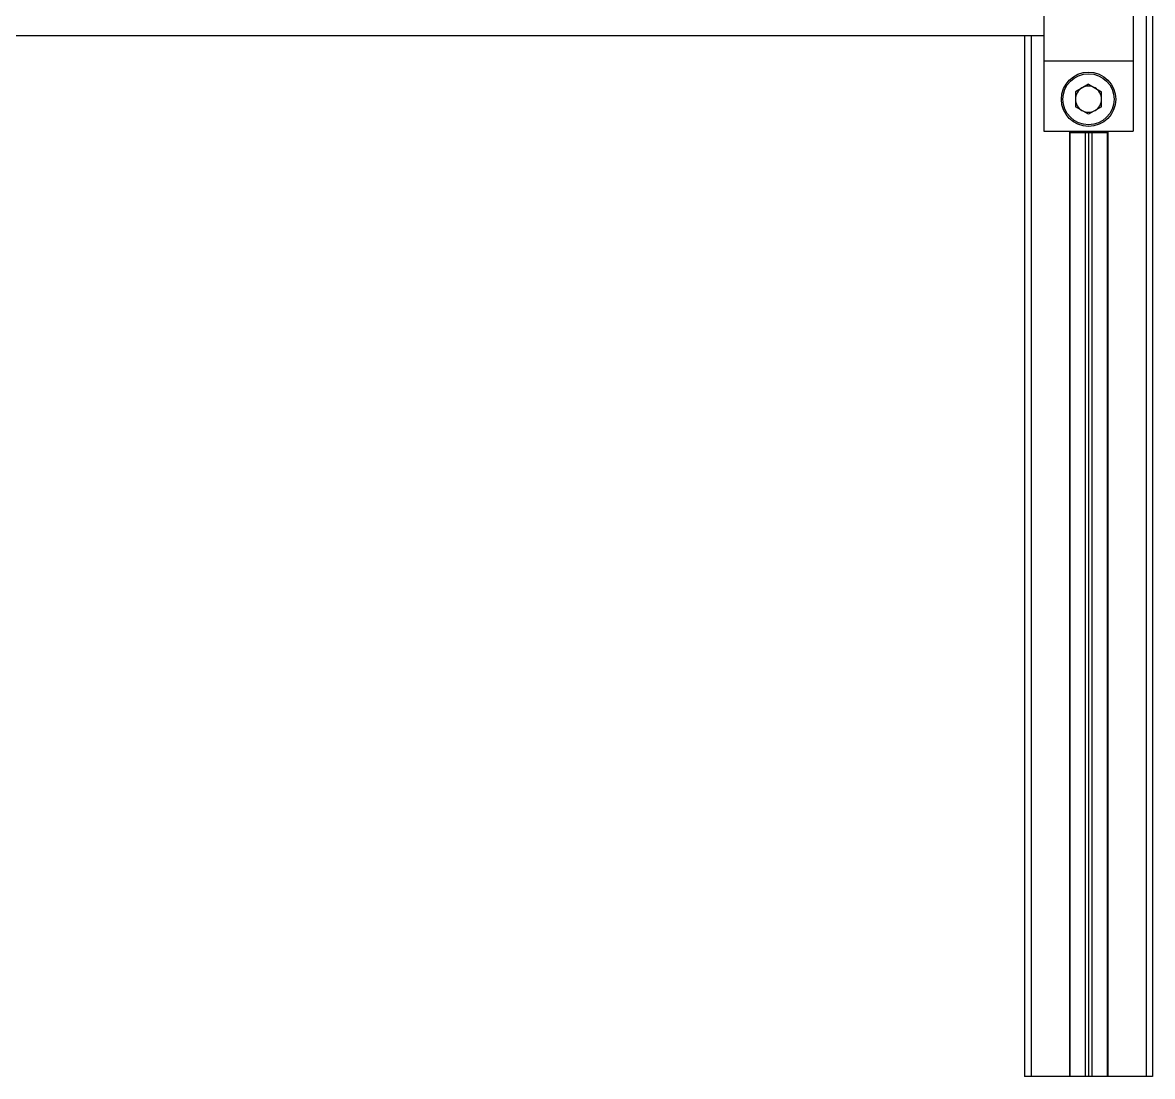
# Model space of a CAD drawing. Header units: millimetres. Extents: x -190 to 12889, y -227 to 3957.
# Drawn here: x 3470.1 to 3647, y 1781.6 to 1946.6 of the extents above; entities that cross this region are included whole.
import ezdxf

# ---------------------------------------------------------------- set-up
doc = ezdxf.new("R2010")
doc.units = ezdxf.units.MM
doc.header["$LTSCALE"] = 0.7
doc.layers.get('0').update_dxf_attribs({"color": 255})

msp = doc.modelspace()

# ---------------------------------------------------------------- linework, layer by layer
at = {"color": 8, "linetype": 'Continuous', "lineweight": 25}
for p, q in [((3645.9683, 1998.0755), (3645.9683, 1781.5755)), ((3627.9683, 1944.5755), (3627.9683, 1781.5755))]:
    msp.add_line(p, q, dxfattribs=at)
at = {"color": 7, "linetype": 'Continuous', "lineweight": 25}
for p, q in [((3646.9683, 1985.3955), (3646.9683, 1781.5755)), ((3629.9683, 1948.5755), (3629.9683, 1940.5755)), ((3643.9683, 1948.5755), (3643.9683, 1940.5755)), ((3223.9683, 1944.5755), (3629.9683, 1944.5755)), ((3626.9683, 1944.5755), (3626.9683, 1781.5755)), ((3629.9683, 1940.5755), (3643.9683, 1940.5755)), ((3629.9683, 1940.5755), (3629.9683, 1929.5755)), ((3643.9683, 1940.5755), (3643.9683, 1929.5755)), ((3636.9683, 1936.9334), (3634.9263, 1935.7544)), ((3636.9683, 1936.9334), (3639.0103, 1935.7544)), ((3634.9263, 1935.7544), (3634.9263, 1933.3965)), ((3639.0103, 1933.3965), (3639.0103, 1935.7544)), ((3636.9683, 1932.2176), (3634.9263, 1933.3965)), ((3639.0103, 1933.3965), (3636.9683, 1932.2176)), ((3629.9683, 1929.5755), (3643.9683, 1929.5755)), ((3633.9683, 1929.5755), (3633.9683, 1781.5755)), ((3639.9683, 1929.5755), (3639.9683, 1781.5755)), ((3639.9683, 1929.3255), (3633.9683, 1929.3255)), ((3634.029, 1929.3255), (3634.029, 1781.5755)), ((3636.4487, 1929.3255), (3636.4487, 1781.5755)), ((3636.9683, 1929.3255), (3636.9683, 1781.5755)), ((3637.488, 1929.3255), (3637.488, 1781.5755)), ((3639.9077, 1929.3255), (3639.9077, 1781.5755)), ((3627.9683, 1781.5755), (3626.9683, 1781.5755)), ((3633.9683, 1781.5755), (3627.9683, 1781.5755)), ((3634.029, 1781.5755), (3633.9683, 1781.5755)), ((3636.4487, 1781.5755), (3634.029, 1781.5755)), ((3636.9683, 1781.5755), (3636.4487, 1781.5755)), ((3637.488, 1781.5755), (3636.9683, 1781.5755)), ((3639.9077, 1781.5755), (3637.488, 1781.5755)), ((3639.9683, 1781.5755), (3639.9077, 1781.5755)), ((3645.9683, 1781.5755), (3639.9683, 1781.5755)), ((3646.9683, 1781.5755), (3645.9683, 1781.5755))]:
    msp.add_line(p, q, dxfattribs=at)
for radius in [4.25, 4]:
    msp.add_circle((3636.9683, 1934.5755), radius, dxfattribs=at)
for start, end in [(60, 120), (120, 180), (0, 60), (180, 240), (300, 0), (240, 300)]:
    msp.add_arc((3636.9683, 1934.5755), 2.042, start, end, dxfattribs=at)

doc.saveas('drawing.dxf')
